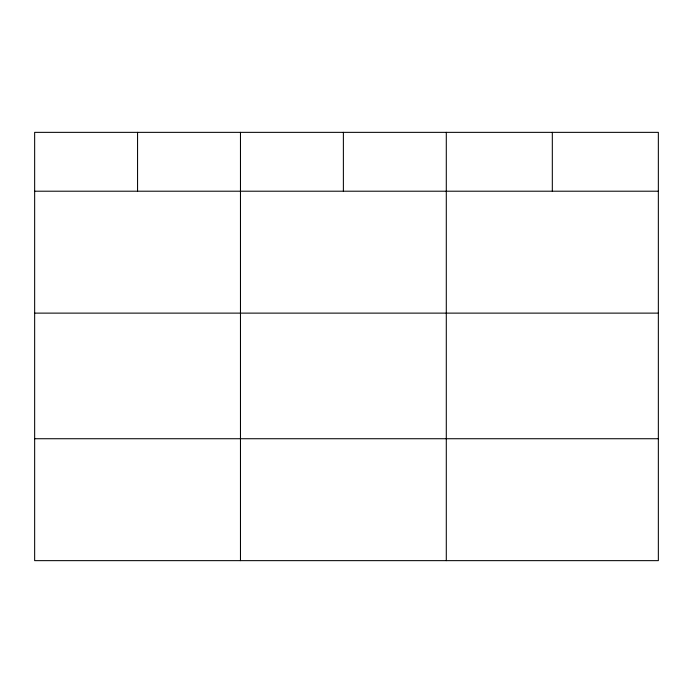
<?xml version="1.0" encoding="UTF-8"?>
<svg xmlns="http://www.w3.org/2000/svg" width="693" height="693" viewBox="0 0 693 693"><rect width="100%" height="100%" fill="white"/><g stroke="black" fill="none" stroke-linecap="round" stroke-linejoin="round"><path stroke-width="1.04" d="M658.35 313.123L658.35 132.354L34.65 132.354L34.65 560.646L658.35 560.646L658.35 313.123L34.65 313.123M34.65 191.207L658.35 191.207M34.65 438.73L658.35 438.73M552.321 132.354L552.321 191.207M446.292 132.354L446.292 560.646M343.381 132.354L343.381 191.207M240.471 132.354L240.471 560.646M137.56 132.354L137.56 191.207"/></g></svg>
